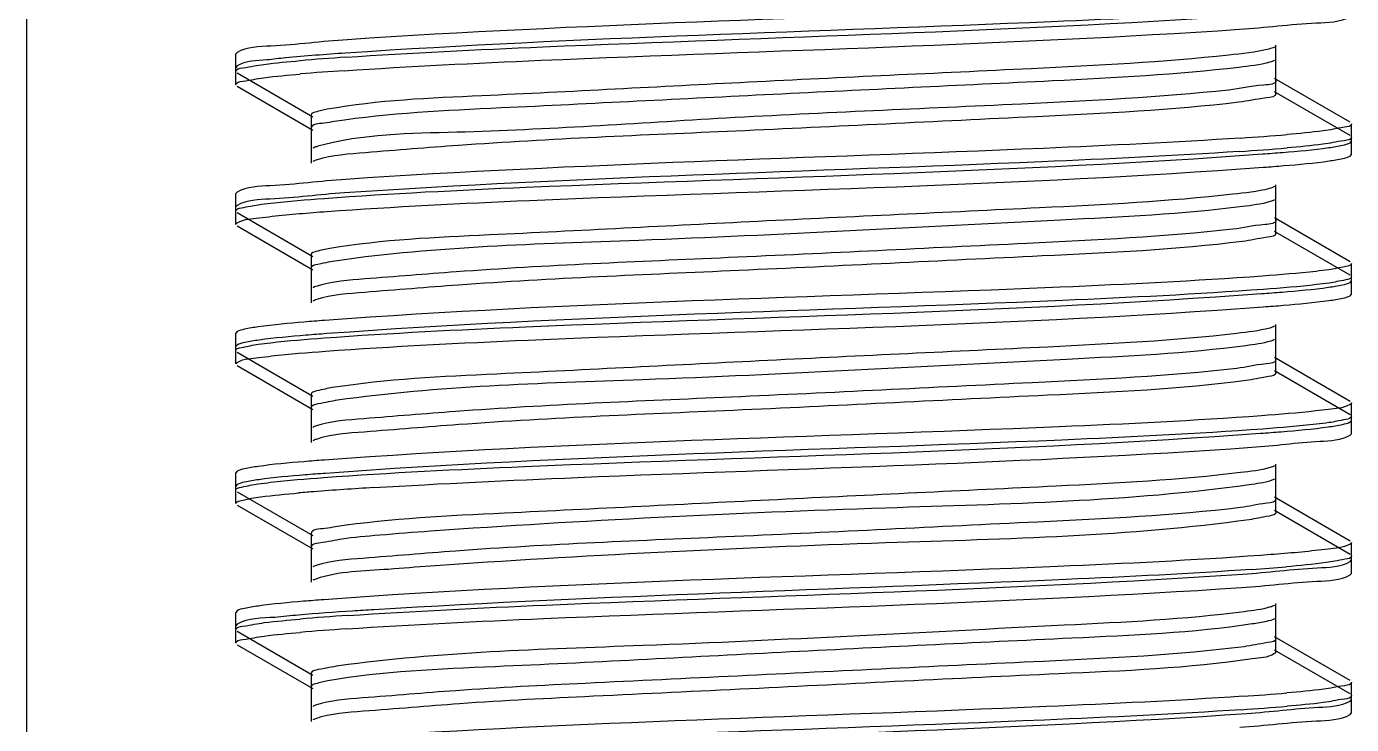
# Model space of a CAD drawing. Extents: x 1031190 to 1725648, y 733081 to 1571294.
# Drawn here: x 1139912.2 to 1140138.5, y 1215685.2 to 1215804.3 of the extents above; entities that cross this region are included whole.
import ezdxf

# ---------------------------------------------------------------- set-up
doc = ezdxf.new("R2010")
doc.units = 0
doc.header["$LTSCALE"] = 1000
doc.header["$MEASUREMENT"] = 0

msp = doc.modelspace()

# ---------------------------------------------------------------- linework, layer by layer
at = {"linetype": 'Continuous'}
for p, q in [((1139912.24, 1215988.29), (1139912.24, 1211247.26)), ((1140125.57, 1215795.16), (1140125.57, 1215801.12)), ((1139948.18, 1215799.89), (1139947.96, 1215799.63)), ((1139947.96, 1215796.65), (1139947.96, 1215799.63)), ((1139947.96, 1215796.65), (1139947.96, 1215799.63)), ((1140125.57, 1215792.88), (1140125.57, 1215798.84)), ((1139948.18, 1215797.61), (1139947.96, 1215797.35)), ((1139947.96, 1215794.37), (1139947.96, 1215797.35)), ((1139947.96, 1215794.37), (1139947.96, 1215797.35)), ((1139948.18, 1215796.39), (1139961.11, 1215788.91)), ((1139948.18, 1215794.11), (1139961.11, 1215786.63)), ((1140138.24, 1215787.98), (1140125.31, 1215795.46)), ((1140138.24, 1215785.7), (1140125.31, 1215793.19)), ((1139960.85, 1215789.21), (1139960.85, 1215783.26)), ((1140138.46, 1215784.74), (1140138.46, 1215787.72)), ((1140138.46, 1215784.74), (1140138.46, 1215787.72)), ((1139960.85, 1215786.93), (1139960.85, 1215780.98)), ((1140138.46, 1215782.47), (1140138.46, 1215785.44)), ((1140138.46, 1215782.47), (1140138.46, 1215785.44)), ((1140138.24, 1215784.48), (1140138.46, 1215784.74)), ((1140138.24, 1215782.2), (1140138.46, 1215782.47)), ((1139948.18, 1215776.08), (1139947.96, 1215775.81)), ((1140125.57, 1215771.35), (1140125.57, 1215777.3)), ((1139947.96, 1215772.84), (1139947.96, 1215775.81)), ((1139947.96, 1215772.84), (1139947.96, 1215775.81)), ((1139948.18, 1215773.8), (1139947.96, 1215773.54)), ((1140125.57, 1215769.07), (1140125.57, 1215775.02)), ((1139947.96, 1215770.56), (1139947.96, 1215773.54)), ((1139947.96, 1215770.56), (1139947.96, 1215773.54)), ((1139948.18, 1215772.58), (1139961.11, 1215765.1)), ((1140138.24, 1215764.17), (1140125.31, 1215771.65)), ((1139948.18, 1215770.3), (1139961.11, 1215762.82)), ((1140138.24, 1215761.89), (1140125.31, 1215769.37)), ((1139960.85, 1215765.4), (1139960.85, 1215759.44)), ((1139960.85, 1215763.12), (1139960.85, 1215757.16)), ((1140138.46, 1215760.93), (1140138.46, 1215763.91)), ((1140138.46, 1215760.93), (1140138.46, 1215763.91)), ((1140138.24, 1215760.67), (1140138.46, 1215760.93)), ((1140138.46, 1215758.65), (1140138.46, 1215761.63)), ((1140138.46, 1215758.65), (1140138.46, 1215761.63)), ((1140138.24, 1215758.39), (1140138.46, 1215758.65)), ((1140125.57, 1215747.54), (1140125.57, 1215753.49)), ((1139948.18, 1215752.26), (1139947.96, 1215752)), ((1139947.96, 1215749.03), (1139947.96, 1215752)), ((1139947.96, 1215749.03), (1139947.96, 1215752)), ((1140125.57, 1215745.26), (1140125.57, 1215751.21)), ((1139948.18, 1215749.98), (1139947.96, 1215749.72)), ((1139947.96, 1215746.75), (1139947.96, 1215749.72)), ((1139947.96, 1215746.75), (1139947.96, 1215749.72)), ((1139948.18, 1215748.76), (1139961.11, 1215741.28)), ((1140138.24, 1215740.36), (1140125.31, 1215747.84)), ((1139948.18, 1215746.49), (1139961.11, 1215739)), ((1140138.24, 1215738.08), (1140125.31, 1215745.56)), ((1139960.85, 1215741.58), (1139960.85, 1215735.63)), ((1140138.46, 1215737.12), (1140138.46, 1215740.1)), ((1140138.46, 1215737.12), (1140138.46, 1215740.1)), ((1139960.85, 1215739.3), (1139960.85, 1215733.35)), ((1140138.46, 1215734.84), (1140138.46, 1215737.82)), ((1140138.46, 1215734.84), (1140138.46, 1215737.82)), ((1140138.24, 1215736.86), (1140138.46, 1215737.12)), ((1140138.24, 1215734.58), (1140138.46, 1215734.84)), ((1140125.57, 1215723.72), (1140125.57, 1215729.68)), ((1139948.18, 1215728.45), (1139947.96, 1215728.19)), ((1139947.96, 1215725.21), (1139947.96, 1215728.19)), ((1139947.96, 1215725.21), (1139947.96, 1215728.19)), ((1140125.57, 1215721.45), (1140125.57, 1215727.4)), ((1139948.18, 1215726.17), (1139947.96, 1215725.91)), ((1139947.96, 1215722.93), (1139947.96, 1215725.91)), ((1139947.96, 1215722.93), (1139947.96, 1215725.91)), ((1139948.18, 1215724.95), (1139961.11, 1215717.47)), ((1140138.24, 1215716.54), (1140125.31, 1215724.03)), ((1139948.18, 1215722.67), (1139961.11, 1215715.19)), ((1140138.24, 1215714.26), (1140125.31, 1215721.75)), ((1139960.85, 1215717.77), (1139960.85, 1215711.82)), ((1139960.85, 1215715.49), (1139960.85, 1215709.54)), ((1140138.46, 1215713.31), (1140138.46, 1215716.28)), ((1140138.24, 1215713.05), (1140138.46, 1215713.31)), ((1140138.46, 1215711.03), (1140138.46, 1215714)), ((1140138.46, 1215711.03), (1140138.46, 1215714)), ((1140138.24, 1215710.77), (1140138.46, 1215711.03)), ((1140125.57, 1215699.91), (1140125.57, 1215705.86)), ((1139948.18, 1215704.64), (1139947.96, 1215704.38)), ((1139947.96, 1215701.4), (1139947.96, 1215704.38)), ((1139947.96, 1215701.4), (1139947.96, 1215704.38)), ((1140125.57, 1215697.63), (1140125.57, 1215703.59)), ((1139948.18, 1215702.36), (1139947.96, 1215702.1)), ((1139947.96, 1215699.12), (1139947.96, 1215702.1)), ((1139947.96, 1215699.12), (1139947.96, 1215702.1)), ((1139948.18, 1215701.14), (1139961.11, 1215693.66)), ((1140138.24, 1215692.73), (1140125.31, 1215700.21)), ((1139948.18, 1215698.86), (1139961.11, 1215691.38)), ((1140138.24, 1215690.45), (1140125.31, 1215697.93)), ((1139960.85, 1215693.96), (1139960.85, 1215688)), ((1140138.46, 1215689.49), (1140138.46, 1215692.47)), ((1139960.85, 1215691.68), (1139960.85, 1215685.73)), ((1140138.46, 1215687.21), (1140138.46, 1215690.19)), ((1140138.46, 1215687.21), (1140138.46, 1215690.19)), ((1140138.24, 1215689.23), (1140138.46, 1215689.49)), ((1139961.57, 1215686.23), (1139961.11, 1215686.03)), ((1140138.24, 1215686.95), (1140138.46, 1215687.21))]:
    msp.add_line(p, q, dxfattribs=at)
for centre, radius, start, end in [((1139994.4, 1215376.56), 423.41, 93.7453, 94.7999), ((1139994.12, 1215377.83), 419.86, 93.7678, 94.8005), ((1140091.87, 1216209.58), 425.19, 273.7335, 274.8002), ((1140091.61, 1216210.61), 428.51, 273.7127, 274.7998), ((1139984.02, 1215430.8), 295.04, 94.6411, 94.9251), ((1139988.46, 1215376.28), 349.74, 94.4537, 94.6434), ((1140006.27, 1215138.31), 588.37, 93.38519, 94.38326), ((1140094.42, 1216103.82), 393.05, 273.9462, 274.8034), ((1139994.83, 1215275.97), 428.77, 93.7117, 94.7991), ((1139994.56, 1215277.09), 425.36, 93.7331, 94.7996), ((1140092.3, 1216108.95), 419.79, 273.7678, 274.801), ((1140092.03, 1216110.16), 423.29, 273.7455, 274.8005)]:
    msp.add_arc(centre, radius, start, end, dxfattribs=at)
for points, knots in [([(1140119.88, 1215809.13), (1140108.71, 1215808.38), (1140057.77, 1215805.93), (1140006.77, 1215804.7), (1139967.06, 1215802.07)], [0, 0, 0, 0, 0.219461, 1, 1, 1, 1]), ([(1140120.77, 1215806.91), (1140109.61, 1215806.14), (1140058.26, 1215803.66), (1140006.84, 1215802.45), (1139966.72, 1215799.77)], [0, 0, 0, 0, 0.217709, 1, 1, 1, 1]), ([(1139966.74, 1215799.07), (1139977.94, 1215799.82), (1140028.88, 1215802.26), (1140079.88, 1215803.49), (1140119.56, 1215806.13)], [0, 0, 0, 0, 0.220122, 1, 1, 1, 1]), ([(1140119.36, 1215803.84), (1140123.73, 1215804.13), (1140129.85, 1215804.97), (1140136.54, 1215805.04), (1140138.23, 1215806.02)], [0, 0, 0, 0, 0.691368, 1, 1, 1, 1]), ([(1139966.53, 1215796.78), (1139977.7, 1215797.53), (1140028.64, 1215799.98), (1140079.64, 1215801.21), (1140119.36, 1215803.84)], [0, 0, 0, 0, 0.219436, 1, 1, 1, 1]), ([(1139967.06, 1215802.07), (1139962.68, 1215801.78), (1139956.56, 1215800.93), (1139949.88, 1215800.86), (1139948.19, 1215799.89)], [0, 0, 0, 0, 0.691379, 1, 1, 1, 1]), ([(1139956.45, 1215798.96), (1139955.39, 1215798.86), (1139952.67, 1215798.47), (1139949.69, 1215798.48), (1139948.18, 1215797.61)], [0, 0, 0, 0, 0.378636, 1, 1, 1, 1]), ([(1140117.49, 1215799.42), (1140106.29, 1215798.23), (1140078.93, 1215796.84), (1140036.4, 1215794.94), (1139996.38, 1215792.69), (1139972.29, 1215791.75), (1139963.6, 1215790.19)], [0, 0, 0, 0, 0.219121, 0.532661, 0.828235, 1, 1, 1, 1]), ([(1140125.31, 1215800.81), (1140125.02, 1215800.65), (1140122.43, 1215799.91), (1140119.79, 1215799.67), (1140117.49, 1215799.42)], [0, 0, 0, 0, 0.126652, 1, 1, 1, 1]), ([(1139947.96, 1215796.65), (1139947.96, 1215797.1), (1139950.36, 1215797.38), (1139951.57, 1215797.71), (1139952.78, 1215797.86)], [0, 0, 0, 0, 0.27078, 1, 1, 1, 1]), ([(1140119.22, 1215797.34), (1140108.66, 1215796.08), (1140082.12, 1215794.76), (1140040.13, 1215792.78), (1139999.27, 1215790.66), (1139974.21, 1215789.53), (1139964.79, 1215788.11)], [0, 0, 0, 0, 0.206117, 0.514731, 0.815242, 1, 1, 1, 1]), ([(1140125.31, 1215798.54), (1140125.07, 1215798.4), (1140123.07, 1215797.77), (1140121, 1215797.55), (1140119.22, 1215797.34)], [0, 0, 0, 0, 0.133308, 1, 1, 1, 1]), ([(1139947.96, 1215794.37), (1139947.96, 1215794.82), (1139950.34, 1215795.1), (1139951.53, 1215795.42), (1139952.73, 1215795.58)], [0, 0, 0, 0, 0.27093, 1, 1, 1, 1]), ([(1140125.57, 1215795.16), (1140125.57, 1215794.42), (1140121.43, 1215794.28), (1140119.51, 1215793.68), (1140117.49, 1215793.47)], [0, 0, 0, 0, 0.266577, 1, 1, 1, 1]), ([(1140117.49, 1215793.47), (1140105.73, 1215792.22), (1140077.11, 1215790.77), (1140033.09, 1215789.02), (1139993.27, 1215786.13), (1139969.64, 1215786.02), (1139961.98, 1215783.88)], [0, 0, 0, 0, 0.227626, 0.551567, 0.846917, 1, 1, 1, 1]), ([(1140125.57, 1215792.88), (1140125.57, 1215792.29), (1140122.36, 1215792.02), (1140120.81, 1215791.58), (1140119.22, 1215791.39)], [0, 0, 0, 0, 0.269457, 1, 1, 1, 1]), ([(1139963.6, 1215790.19), (1139962.9, 1215790.07), (1139962.13, 1215789.89), (1139960.85, 1215789.49), (1139960.85, 1215789.21)], [0, 0, 0, 0, 0.713758, 1, 1, 1, 1]), ([(1140119.22, 1215791.39), (1140107.76, 1215790.02), (1140079.07, 1215788.69), (1140034.69, 1215786.44), (1139996.41, 1215784.94), (1139972.67, 1215782.98), (1139964.51, 1215782.36), (1139961.84, 1215781.56)], [0, 0, 0, 0, 0.219547, 0.545427, 0.845963, 0.946941, 1, 1, 1, 1]), ([(1139964.79, 1215788.11), (1139964.21, 1215788.02), (1139963.09, 1215787.7), (1139960.85, 1215787.73), (1139960.85, 1215786.93)], [0, 0, 0, 0, 0.420827, 1, 1, 1, 1]), ([(1140138.46, 1215787.72), (1140138.46, 1215787.27), (1140136.05, 1215787), (1140134.84, 1215786.66), (1140133.63, 1215786.51)], [0, 0, 0, 0, 0.270741, 1, 1, 1, 1]), ([(1140119.56, 1215785.29), (1140108.34, 1215784.55), (1140057.4, 1215782.1), (1140006.41, 1215780.88), (1139966.74, 1215778.24)], [0, 0, 0, 0, 0.220491, 1, 1, 1, 1]), ([(1140138.46, 1215785.44), (1140138.46, 1215784.99), (1140136.03, 1215784.72), (1140134.81, 1215784.38), (1140133.59, 1215784.23)], [0, 0, 0, 0, 0.270622, 1, 1, 1, 1]), ([(1139961.98, 1215783.88), (1139961.81, 1215783.84), (1139961.51, 1215783.74), (1139961.22, 1215783.62), (1139961.11, 1215783.56)], [0, 0, 0, 0, 0.576078, 1, 1, 1, 1]), ([(1140119.36, 1215783), (1140108.11, 1215782.25), (1140057.16, 1215779.82), (1140006.16, 1215778.6), (1139966.53, 1215775.94)], [0, 0, 0, 0, 0.221162, 1, 1, 1, 1]), ([(1140123.24, 1215782.57), (1140124.4, 1215782.66), (1140128.18, 1215782.95), (1140131.97, 1215783.29), (1140134.57, 1215783.66)], [0, 0, 0, 0, 0.307395, 1, 1, 1, 1]), ([(1140134.57, 1215783.66), (1140135.37, 1215783.77), (1140136.59, 1215783.98), (1140137.85, 1215784.26), (1140138.23, 1215784.48)], [0, 0, 0, 0, 0.643373, 1, 1, 1, 1]), ([(1139961.84, 1215781.56), (1139961.7, 1215781.52), (1139961.45, 1215781.44), (1139961.21, 1215781.33), (1139961.11, 1215781.28)], [0, 0, 0, 0, 0.568763, 1, 1, 1, 1]), ([(1139963.09, 1215775), (1139974.56, 1215775.85), (1140027.94, 1215778.45), (1140081.41, 1215779.5), (1140123.24, 1215782.57)], [0, 0, 0, 0, 0.215151, 1, 1, 1, 1]), ([(1140123.44, 1215780.31), (1140124.59, 1215780.39), (1140128.33, 1215780.69), (1140132.06, 1215781.02), (1140134.63, 1215781.39)], [0, 0, 0, 0, 0.307538, 1, 1, 1, 1]), ([(1140134.63, 1215781.39), (1140135.42, 1215781.5), (1140136.62, 1215781.71), (1140137.85, 1215781.98), (1140138.23, 1215782.2)], [0, 0, 0, 0, 0.642718, 1, 1, 1, 1]), ([(1139966.74, 1215778.24), (1139962.44, 1215777.95), (1139956.43, 1215777.11), (1139949.86, 1215777.03), (1139948.19, 1215776.08)], [0, 0, 0, 0, 0.691083, 1, 1, 1, 1]), ([(1139963.51, 1215772.76), (1139975.04, 1215773.59), (1140028.35, 1215776.19), (1140081.74, 1215777.23), (1140123.44, 1215780.31)], [0, 0, 0, 0, 0.216514, 1, 1, 1, 1]), ([(1140125.31, 1215777), (1140125.04, 1215776.84), (1140122.69, 1215776.15), (1140120.28, 1215775.92), (1140118.19, 1215775.69)], [0, 0, 0, 0, 0.129068, 1, 1, 1, 1]), ([(1139947.96, 1215772.84), (1139947.96, 1215773.21), (1139949.85, 1215773.53), (1139950.85, 1215773.78), (1139951.81, 1215773.92)], [0, 0, 0, 0, 0.274521, 1, 1, 1, 1]), ([(1139966.53, 1215775.94), (1139962.28, 1215775.66), (1139956.33, 1215774.83), (1139949.84, 1215774.75), (1139948.19, 1215773.8)], [0, 0, 0, 0, 0.690878, 1, 1, 1, 1]), ([(1139951.81, 1215773.92), (1139952.53, 1215774.02), (1139956.28, 1215774.48), (1139960.04, 1215774.78), (1139963.09, 1215775)], [0, 0, 0, 0, 0.191293, 1, 1, 1, 1]), ([(1140118.19, 1215775.69), (1140107.24, 1215774.47), (1140080.19, 1215773.1), (1140037.86, 1215771.17), (1139997.5, 1215768.98), (1139973.02, 1215767.95), (1139964.04, 1215766.45)], [0, 0, 0, 0, 0.214024, 0.525633, 0.823144, 1, 1, 1, 1]), ([(1140125.31, 1215774.72), (1140125.09, 1215774.6), (1140123.3, 1215774.01), (1140121.44, 1215773.8), (1140119.84, 1215773.6)], [0, 0, 0, 0, 0.136277, 1, 1, 1, 1]), ([(1139947.96, 1215770.56), (1139947.96, 1215770.68), (1139949.38, 1215771.57), (1139950.68, 1215771.48), (1139951.94, 1215771.66)], [0, 0, 0, 0, 0.088744, 1, 1, 1, 1]), ([(1139951.94, 1215771.66), (1139952.68, 1215771.76), (1139956.53, 1215772.23), (1139960.39, 1215772.53), (1139963.51, 1215772.76)], [0, 0, 0, 0, 0.191581, 1, 1, 1, 1]), ([(1140119.84, 1215773.6), (1140109.54, 1215772.31), (1140075.12, 1215770.67), (1140023.68, 1215767.76), (1139982.33, 1215766.78), (1139965.31, 1215764.37)], [0, 0, 0, 0, 0.201056, 0.666821, 1, 1, 1, 1]), ([(1140118.19, 1215769.73), (1140106.51, 1215768.43), (1140077.77, 1215767.07), (1140033.59, 1215764.87), (1139995.82, 1215763.36), (1139972.49, 1215761.43), (1139964.49, 1215760.82), (1139961.85, 1215760.03)], [0, 0, 0, 0, 0.225031, 0.550356, 0.847666, 0.947393, 1, 1, 1, 1]), ([(1140125.57, 1215771.35), (1140125.58, 1215770.67), (1140121.8, 1215770.47), (1140120.03, 1215769.94), (1140118.19, 1215769.73)], [0, 0, 0, 0, 0.267461, 1, 1, 1, 1]), ([(1140119.84, 1215767.65), (1140108.49, 1215766.22), (1140079.77, 1215764.94), (1140035.19, 1215762.64), (1139996.54, 1215761.15), (1139972.6, 1215759.14), (1139964.4, 1215758.55), (1139961.75, 1215757.73)], [0, 0, 0, 0, 0.216518, 0.543489, 0.846138, 0.947455, 1, 1, 1, 1]), ([(1140125.57, 1215769.07), (1140125.57, 1215768.53), (1140122.7, 1215768.23), (1140121.28, 1215767.83), (1140119.84, 1215767.65)], [0, 0, 0, 0, 0.270956, 1, 1, 1, 1]), ([(1139964.04, 1215766.45), (1139963.23, 1215766.32), (1139962.36, 1215766.11), (1139960.85, 1215765.72), (1139960.85, 1215765.4)], [0, 0, 0, 0, 0.71758, 1, 1, 1, 1]), ([(1139965.31, 1215764.37), (1139964.19, 1215764.21), (1139963.03, 1215763.91), (1139960.85, 1215763.55), (1139960.85, 1215763.12)], [0, 0, 0, 0, 0.724776, 1, 1, 1, 1]), ([(1140134.57, 1215762.82), (1140133.85, 1215762.72), (1140130.08, 1215762.26), (1140126.3, 1215761.96), (1140123.24, 1215761.74)], [0, 0, 0, 0, 0.191417, 1, 1, 1, 1]), ([(1140138.46, 1215763.91), (1140138.46, 1215763.53), (1140136.55, 1215763.22), (1140135.55, 1215762.96), (1140134.57, 1215762.82)], [0, 0, 0, 0, 0.27436, 1, 1, 1, 1]), ([(1140123.24, 1215761.74), (1140111.75, 1215760.89), (1140058.37, 1215758.29), (1140004.9, 1215757.24), (1139963.09, 1215754.17)], [0, 0, 0, 0, 0.215501, 1, 1, 1, 1]), ([(1140134.63, 1215760.55), (1140133.92, 1215760.45), (1140130.2, 1215759.99), (1140126.47, 1215759.7), (1140123.44, 1215759.47)], [0, 0, 0, 0, 0.191295, 1, 1, 1, 1]), ([(1140134.53, 1215759.84), (1140135.34, 1215759.95), (1140136.58, 1215760.17), (1140137.84, 1215760.45), (1140138.23, 1215760.67)], [0, 0, 0, 0, 0.643789, 1, 1, 1, 1]), ([(1140138.46, 1215761.63), (1140138.46, 1215761.26), (1140136.58, 1215760.94), (1140135.59, 1215760.69), (1140134.63, 1215760.55)], [0, 0, 0, 0, 0.274658, 1, 1, 1, 1]), ([(1139961.85, 1215760.03), (1139961.71, 1215759.99), (1139961.45, 1215759.91), (1139961.21, 1215759.8), (1139961.11, 1215759.74)], [0, 0, 0, 0, 0.569563, 1, 1, 1, 1]), ([(1139963.04, 1215751.19), (1139974.49, 1215752.03), (1140027.84, 1215754.63), (1140081.28, 1215755.69), (1140123.1, 1215758.75)], [0, 0, 0, 0, 0.214864, 1, 1, 1, 1]), ([(1140123.44, 1215759.47), (1140112.03, 1215758.63), (1140058.72, 1215756.03), (1140005.33, 1215754.96), (1139963.51, 1215751.92)], [0, 0, 0, 0, 0.21445, 1, 1, 1, 1]), ([(1140123.1, 1215758.75), (1140124.28, 1215758.84), (1140128.09, 1215759.13), (1140131.91, 1215759.47), (1140134.53, 1215759.84)], [0, 0, 0, 0, 0.307303, 1, 1, 1, 1]), ([(1140134.61, 1215757.57), (1140135.4, 1215757.68), (1140136.61, 1215757.89), (1140137.85, 1215758.17), (1140138.23, 1215758.39)], [0, 0, 0, 0, 0.642899, 1, 1, 1, 1]), ([(1139961.75, 1215757.73), (1139961.63, 1215757.69), (1139961.41, 1215757.61), (1139961.2, 1215757.52), (1139961.11, 1215757.47)], [0, 0, 0, 0, 0.563943, 1, 1, 1, 1]), ([(1139963.31, 1215748.93), (1139974.82, 1215749.77), (1140028.17, 1215752.37), (1140081.61, 1215753.41), (1140123.38, 1215756.49)], [0, 0, 0, 0, 0.21591, 1, 1, 1, 1]), ([(1140123.38, 1215756.49), (1140124.53, 1215756.58), (1140128.28, 1215756.87), (1140132.04, 1215757.21), (1140134.61, 1215757.57)], [0, 0, 0, 0, 0.307518, 1, 1, 1, 1]), ([(1139963.09, 1215754.17), (1139961.93, 1215754.08), (1139958.17, 1215753.79), (1139954.4, 1215753.45), (1139951.81, 1215753.08)], [0, 0, 0, 0, 0.307527, 1, 1, 1, 1]), ([(1139951.81, 1215753.08), (1139951.02, 1215752.97), (1139949.81, 1215752.76), (1139948.57, 1215752.48), (1139948.19, 1215752.26)], [0, 0, 0, 0, 0.643041, 1, 1, 1, 1]), ([(1139951.8, 1215750.11), (1139952.52, 1215750.21), (1139956.25, 1215750.67), (1139960.01, 1215750.96), (1139963.04, 1215751.19)], [0, 0, 0, 0, 0.191288, 1, 1, 1, 1]), ([(1139963.51, 1215751.92), (1139962.33, 1215751.83), (1139958.46, 1215751.53), (1139954.6, 1215751.19), (1139951.94, 1215750.82)], [0, 0, 0, 0, 0.307193, 1, 1, 1, 1]), ([(1140118.86, 1215751.95), (1140108.16, 1215750.7), (1140081.43, 1215749.37), (1140039.32, 1215747.41), (1139998.63, 1215745.27), (1139973.78, 1215744.16), (1139964.51, 1215742.72)], [0, 0, 0, 0, 0.208942, 0.518626, 0.818065, 1, 1, 1, 1]), ([(1140125.31, 1215753.19), (1140125.06, 1215753.04), (1140122.94, 1215752.39), (1140120.75, 1215752.17), (1140118.86, 1215751.95)], [0, 0, 0, 0, 0.131751, 1, 1, 1, 1]), ([(1139947.96, 1215749.03), (1139947.96, 1215749.39), (1139949.84, 1215749.71), (1139950.84, 1215749.97), (1139951.8, 1215750.11)], [0, 0, 0, 0, 0.27458, 1, 1, 1, 1]), ([(1139951.94, 1215750.82), (1139951.12, 1215750.71), (1139949.87, 1215750.49), (1139948.58, 1215750.21), (1139948.19, 1215749.98)], [0, 0, 0, 0, 0.644396, 1, 1, 1, 1]), ([(1139951.89, 1215747.84), (1139952.62, 1215747.94), (1139956.42, 1215748.4), (1139960.23, 1215748.7), (1139963.31, 1215748.93)], [0, 0, 0, 0, 0.19155, 1, 1, 1, 1]), ([(1140120.43, 1215749.87), (1140110.3, 1215748.52), (1140075.88, 1215746.92), (1140024.26, 1215743.96), (1139982.57, 1215743), (1139965.34, 1215740.56)], [0, 0, 0, 0, 0.197391, 0.664053, 1, 1, 1, 1]), ([(1140125.31, 1215750.91), (1140125.11, 1215750.79), (1140123.52, 1215750.25), (1140121.85, 1215750.05), (1140120.43, 1215749.87)], [0, 0, 0, 0, 0.139499, 1, 1, 1, 1]), ([(1139947.96, 1215746.75), (1139947.96, 1215746.87), (1139949.36, 1215747.75), (1139950.65, 1215747.66), (1139951.89, 1215747.84)], [0, 0, 0, 0, 0.088999, 1, 1, 1, 1]), ([(1140125.57, 1215747.54), (1140125.58, 1215746.92), (1140122.17, 1215746.67), (1140120.54, 1215746.19), (1140118.86, 1215746)], [0, 0, 0, 0, 0.26872, 1, 1, 1, 1]), ([(1140118.86, 1215746), (1140107.27, 1215744.65), (1140078.46, 1215743.31), (1140034.04, 1215741.06), (1139995.89, 1215739.58), (1139972.38, 1215737.59), (1139964.35, 1215737), (1139961.75, 1215736.19)], [0, 0, 0, 0, 0.222247, 0.54883, 0.84818, 0.948106, 1, 1, 1, 1]), ([(1140125.57, 1215745.26), (1140125.57, 1215744.77), (1140123.02, 1215744.43), (1140121.72, 1215744.08), (1140120.43, 1215743.91)], [0, 0, 0, 0, 0.272705, 1, 1, 1, 1]), ([(1139964.51, 1215742.72), (1139963.59, 1215742.57), (1139962.61, 1215742.33), (1139960.85, 1215741.94), (1139960.85, 1215741.58)], [0, 0, 0, 0, 0.72077, 1, 1, 1, 1]), ([(1140120.43, 1215743.91), (1140109.21, 1215742.43), (1140080.48, 1215741.18), (1140035.72, 1215738.83), (1139996.7, 1215737.37), (1139972.56, 1215735.31), (1139964.31, 1215734.74), (1139961.68, 1215733.89)], [0, 0, 0, 0, 0.213335, 0.5413, 0.846112, 0.947854, 1, 1, 1, 1]), ([(1139965.34, 1215740.56), (1139964.21, 1215740.4), (1139963.05, 1215740.1), (1139960.85, 1215739.74), (1139960.85, 1215739.3)], [0, 0, 0, 0, 0.724921, 1, 1, 1, 1]), ([(1140138.46, 1215740.1), (1140138.46, 1215739.97), (1140137.06, 1215739.09), (1140135.78, 1215739.18), (1140134.53, 1215739)], [0, 0, 0, 0, 0.089025, 1, 1, 1, 1]), ([(1140123.1, 1215737.91), (1140111.6, 1215737.07), (1140058.25, 1215734.47), (1140004.81, 1215733.43), (1139963.04, 1215730.35)], [0, 0, 0, 0, 0.215909, 1, 1, 1, 1]), ([(1140134.53, 1215739), (1140133.81, 1215738.9), (1140130.01, 1215738.44), (1140126.19, 1215738.14), (1140123.1, 1215737.91)], [0, 0, 0, 0, 0.191492, 1, 1, 1, 1]), ([(1140138.46, 1215737.82), (1140138.46, 1215737.45), (1140136.58, 1215737.13), (1140135.58, 1215736.87), (1140134.61, 1215736.74)], [0, 0, 0, 0, 0.274575, 1, 1, 1, 1]), ([(1139961.75, 1215736.19), (1139961.63, 1215736.15), (1139961.41, 1215736.08), (1139961.2, 1215735.98), (1139961.11, 1215735.93)], [0, 0, 0, 0, 0.563695, 1, 1, 1, 1]), ([(1140123.38, 1215735.65), (1140111.93, 1215734.81), (1140058.58, 1215732.21), (1140005.14, 1215731.15), (1139963.31, 1215728.09)], [0, 0, 0, 0, 0.214858, 1, 1, 1, 1]), ([(1140122.91, 1215734.92), (1140124.09, 1215735.01), (1140127.96, 1215735.31), (1140131.82, 1215735.65), (1140134.48, 1215736.02)], [0, 0, 0, 0, 0.307276, 1, 1, 1, 1]), ([(1140134.61, 1215736.74), (1140133.9, 1215736.63), (1140130.17, 1215736.18), (1140126.42, 1215735.88), (1140123.38, 1215735.65)], [0, 0, 0, 0, 0.191309, 1, 1, 1, 1]), ([(1140134.48, 1215736.02), (1140135.3, 1215736.13), (1140136.55, 1215736.35), (1140137.84, 1215736.63), (1140138.23, 1215736.86)], [0, 0, 0, 0, 0.64429, 1, 1, 1, 1]), ([(1139961.68, 1215733.89), (1139961.57, 1215733.86), (1139961.38, 1215733.79), (1139961.19, 1215733.7), (1139961.11, 1215733.65)], [0, 0, 0, 0, 0.559588, 1, 1, 1, 1]), ([(1139962.98, 1215727.37), (1139974.39, 1215728.21), (1140027.71, 1215730.81), (1140081.09, 1215731.88), (1140122.91, 1215734.92)], [0, 0, 0, 0, 0.214461, 1, 1, 1, 1]), ([(1140121.47, 1215732.54), (1140125.35, 1215732.81), (1140130.79, 1215733.57), (1140136.71, 1215733.71), (1140138.23, 1215734.58)], [0, 0, 0, 0, 0.689218, 1, 1, 1, 1]), ([(1139971.53, 1215725.66), (1139983.11, 1215726.36), (1140033.09, 1215728.69), (1140083.14, 1215729.87), (1140121.47, 1215732.54)], [0, 0, 0, 0, 0.231984, 1, 1, 1, 1]), ([(1139951.8, 1215729.27), (1139951.01, 1215729.16), (1139949.8, 1215728.95), (1139948.57, 1215728.67), (1139948.19, 1215728.45)], [0, 0, 0, 0, 0.64291, 1, 1, 1, 1]), ([(1139963.04, 1215730.35), (1139961.89, 1215730.27), (1139958.14, 1215729.97), (1139954.38, 1215729.63), (1139951.8, 1215729.27)], [0, 0, 0, 0, 0.307541, 1, 1, 1, 1]), ([(1140125.31, 1215729.38), (1140125.08, 1215729.24), (1140123.17, 1215728.63), (1140121.2, 1215728.42), (1140119.5, 1215728.21)], [0, 0, 0, 0, 0.134595, 1, 1, 1, 1]), ([(1139947.96, 1215725.21), (1139947.96, 1215725.58), (1139949.83, 1215725.9), (1139950.82, 1215726.15), (1139951.79, 1215726.29)], [0, 0, 0, 0, 0.274663, 1, 1, 1, 1]), ([(1139951.89, 1215727), (1139951.08, 1215726.89), (1139949.84, 1215726.68), (1139948.58, 1215726.4), (1139948.19, 1215726.17)], [0, 0, 0, 0, 0.643866, 1, 1, 1, 1]), ([(1139951.79, 1215726.29), (1139952.5, 1215726.39), (1139956.22, 1215726.85), (1139959.96, 1215727.15), (1139962.98, 1215727.37)], [0, 0, 0, 0, 0.191269, 1, 1, 1, 1]), ([(1139963.31, 1215728.09), (1139962.14, 1215728.01), (1139958.33, 1215727.71), (1139954.52, 1215727.37), (1139951.89, 1215727)], [0, 0, 0, 0, 0.307247, 1, 1, 1, 1]), ([(1140119.5, 1215728.21), (1140109.06, 1215726.94), (1140082.66, 1215725.63), (1140040.78, 1215723.64), (1139999.78, 1215721.54), (1139974.56, 1215720.38), (1139965.01, 1215718.98)], [0, 0, 0, 0, 0.203871, 0.511633, 0.812997, 1, 1, 1, 1]), ([(1140125.31, 1215727.1), (1140125.13, 1215726.99), (1140123.72, 1215726.49), (1140122.25, 1215726.3), (1140120.99, 1215726.13)], [0, 0, 0, 0, 0.14301, 1, 1, 1, 1]), ([(1139950.68, 1215723.84), (1139951.18, 1215723.93), (1139953.84, 1215724.31), (1139956.52, 1215724.56), (1139958.69, 1215724.75)], [0, 0, 0, 0, 0.190526, 1, 1, 1, 1]), ([(1140120.99, 1215726.13), (1140100.46, 1215723.25), (1140053.66, 1215722.35), (1140007.09, 1215720.02), (1139981.23, 1215718.22)], [0, 0, 0, 0, 0.444316, 1, 1, 1, 1]), ([(1139947.96, 1215722.93), (1139947.96, 1215723.21), (1139949.25, 1215723.55), (1139949.99, 1215723.73), (1139950.68, 1215723.84)], [0, 0, 0, 0, 0.282211, 1, 1, 1, 1]), ([(1140119.5, 1215722.26), (1140108.02, 1215720.86), (1140079.16, 1215719.55), (1140034.54, 1215717.26), (1139996.01, 1215715.8), (1139972.31, 1215713.76), (1139964.24, 1215713.19), (1139961.67, 1215712.35)], [0, 0, 0, 0, 0.21928, 0.546995, 0.848437, 0.948667, 1, 1, 1, 1]), ([(1140125.57, 1215723.72), (1140125.57, 1215723.16), (1140122.51, 1215722.87), (1140121.02, 1215722.45), (1140119.5, 1215722.26)], [0, 0, 0, 0, 0.270092, 1, 1, 1, 1]), ([(1140120.99, 1215720.18), (1140100.46, 1215717.3), (1140053.66, 1215716.4), (1140007.09, 1215714.07), (1139981.23, 1215712.26)], [0, 0, 0, 0, 0.444316, 1, 1, 1, 1]), ([(1140125.57, 1215721.45), (1140125.57, 1215721.01), (1140123.32, 1215720.64), (1140122.14, 1215720.34), (1140120.99, 1215720.18)], [0, 0, 0, 0, 0.274738, 1, 1, 1, 1]), ([(1139981.23, 1215718.22), (1139978.33, 1215718.01), (1139973.42, 1215717.61), (1139966.64, 1215717.05), (1139963.44, 1215716.33), (1139960.84, 1215715.99), (1139960.85, 1215715.49)], [0, 0, 0, 0, 0.421295, 0.734581, 0.927904, 1, 1, 1, 1]), ([(1139965.01, 1215718.98), (1139964.41, 1215718.89), (1139963.23, 1215718.56), (1139960.85, 1215718.61), (1139960.85, 1215717.77)], [0, 0, 0, 0, 0.421419, 1, 1, 1, 1]), ([(1140134.48, 1215715.18), (1140133.75, 1215715.08), (1140129.9, 1215714.62), (1140126.03, 1215714.31), (1140122.91, 1215714.09)], [0, 0, 0, 0, 0.191495, 1, 1, 1, 1]), ([(1140138.46, 1215716.28), (1140138.46, 1215716.16), (1140137.04, 1215715.27), (1140135.74, 1215715.36), (1140134.48, 1215715.18)], [0, 0, 0, 0, 0.088784, 1, 1, 1, 1]), ([(1140122.91, 1215714.09), (1140111.38, 1215713.25), (1140058.07, 1215710.65), (1140004.68, 1215709.61), (1139962.98, 1215706.53)], [0, 0, 0, 0, 0.216509, 1, 1, 1, 1]), ([(1140119.89, 1215710.9), (1140124.14, 1215711.18), (1140130.09, 1215712.01), (1140136.58, 1215712.1), (1140138.23, 1215713.05)], [0, 0, 0, 0, 0.690867, 1, 1, 1, 1]), ([(1140138.46, 1215714), (1140138.46, 1215713.59), (1140136.31, 1215713.29), (1140135.21, 1215713), (1140134.12, 1215712.86)], [0, 0, 0, 0, 0.272444, 1, 1, 1, 1]), ([(1139961.67, 1215712.35), (1139961.56, 1215712.32), (1139961.37, 1215712.25), (1139961.19, 1215712.16), (1139961.11, 1215712.12)], [0, 0, 0, 0, 0.558418, 1, 1, 1, 1]), ([(1139981.23, 1215712.26), (1139978.83, 1215712.1), (1139972.31, 1215711.47), (1139965.58, 1215711.39), (1139961.62, 1215710.06)], [0, 0, 0, 0, 0.365224, 1, 1, 1, 1]), ([(1139967.07, 1215703.84), (1139978.32, 1215704.59), (1140029.26, 1215707.03), (1140080.26, 1215708.24), (1140119.89, 1215710.9)], [0, 0, 0, 0, 0.221183, 1, 1, 1, 1]), ([(1140121.47, 1215711.71), (1140110.9, 1215710.97), (1140060.92, 1215708.53), (1140010.89, 1215707.2), (1139971.53, 1215704.82)], [0, 0, 0, 0, 0.211795, 1, 1, 1, 1]), ([(1140119.68, 1215708.61), (1140123.98, 1215708.89), (1140129.99, 1215709.73), (1140136.56, 1215709.81), (1140138.23, 1215710.77)], [0, 0, 0, 0, 0.691069, 1, 1, 1, 1]), ([(1139961.62, 1215710.06), (1139961.52, 1215710.03), (1139961.35, 1215709.96), (1139961.18, 1215709.88), (1139961.11, 1215709.84)], [0, 0, 0, 0, 0.555805, 1, 1, 1, 1]), ([(1139966.86, 1215701.55), (1139978.08, 1215702.3), (1140029.02, 1215704.74), (1140080.02, 1215705.96), (1140119.68, 1215708.61)], [0, 0, 0, 0, 0.220503, 1, 1, 1, 1]), ([(1139962.98, 1215706.53), (1139961.83, 1215706.45), (1139958.09, 1215706.15), (1139954.36, 1215705.82), (1139951.79, 1215705.45)], [0, 0, 0, 0, 0.307562, 1, 1, 1, 1]), ([(1139958.69, 1215703.91), (1139957.34, 1215703.8), (1139953.88, 1215703.33), (1139950.08, 1215703.45), (1139948.18, 1215702.36)], [0, 0, 0, 0, 0.383253, 1, 1, 1, 1]), ([(1139951.79, 1215705.45), (1139951, 1215705.34), (1139949.8, 1215705.13), (1139948.57, 1215704.86), (1139948.19, 1215704.64)], [0, 0, 0, 0, 0.642729, 1, 1, 1, 1]), ([(1139971.53, 1215704.82), (1139970.32, 1215704.75), (1139966.04, 1215704.48), (1139961.76, 1215704.18), (1139958.69, 1215703.91)], [0, 0, 0, 0, 0.281872, 1, 1, 1, 1]), ([(1140120.11, 1215704.48), (1140109.93, 1215703.17), (1140075.65, 1215701.54), (1140024.19, 1215698.64), (1139982.73, 1215697.62), (1139965.55, 1215695.24)], [0, 0, 0, 0, 0.198812, 0.663944, 1, 1, 1, 1]), ([(1140125.31, 1215705.56), (1140125.1, 1215705.44), (1140123.4, 1215704.87), (1140121.62, 1215704.67), (1140120.11, 1215704.48)], [0, 0, 0, 0, 0.137672, 1, 1, 1, 1]), ([(1139947.96, 1215701.4), (1139947.96, 1215701.86), (1139950.4, 1215702.13), (1139951.62, 1215702.46), (1139952.84, 1215702.62)], [0, 0, 0, 0, 0.27058, 1, 1, 1, 1]), ([(1140121.52, 1215702.39), (1140111.33, 1215700.88), (1140084.43, 1215699.71), (1140041.34, 1215697.59), (1139999.03, 1215695.29), (1139973.09, 1215694.34), (1139963.68, 1215692.68)], [0, 0, 0, 0, 0.195338, 0.50968, 0.818636, 1, 1, 1, 1]), ([(1140125.31, 1215703.28), (1140124.9, 1215703.05), (1140123.61, 1215702.74), (1140122.34, 1215702.51), (1140121.52, 1215702.39)], [0, 0, 0, 0, 0.361214, 1, 1, 1, 1]), ([(1139947.96, 1215699.12), (1139947.96, 1215699.58), (1139950.38, 1215699.85), (1139951.59, 1215700.18), (1139952.8, 1215700.33)], [0, 0, 0, 0, 0.270704, 1, 1, 1, 1]), ([(1140125.57, 1215699.91), (1140125.57, 1215699.4), (1140122.84, 1215699.07), (1140121.48, 1215698.7), (1140120.11, 1215698.52)], [0, 0, 0, 0, 0.271698, 1, 1, 1, 1]), ([(1140120.11, 1215698.52), (1140108.75, 1215697.06), (1140079.88, 1215695.77), (1140042.41, 1215693.93), (1140008.97, 1215692.33), (1139987.55, 1215691.29), (1139972.27, 1215689.92), (1139964.15, 1215689.39), (1139961.6, 1215688.52)], [0, 0, 0, 0, 0.216147, 0.544888, 0.708735, 0.848475, 0.949101, 1, 1, 1, 1]), ([(1140125.57, 1215697.63), (1140125.57, 1215697.5), (1140124.17, 1215696.54), (1140122.81, 1215696.63), (1140121.52, 1215696.44)], [0, 0, 0, 0, 0.091796, 1, 1, 1, 1]), ([(1139965.55, 1215695.24), (1139964.37, 1215695.08), (1139963.16, 1215694.77), (1139960.85, 1215694.41), (1139960.85, 1215693.96)], [0, 0, 0, 0, 0.725745, 1, 1, 1, 1]), ([(1140121.52, 1215696.44), (1140110.6, 1215694.82), (1140081.89, 1215693.67), (1140044.41, 1215691.73), (1140010.31, 1215690.12), (1139988.27, 1215689.06), (1139972.54, 1215687.65), (1139964.18, 1215687.13), (1139961.57, 1215686.23)], [0, 0, 0, 0, 0.206553, 0.536269, 0.702877, 0.845559, 0.948364, 1, 1, 1, 1]), ([(1139963.68, 1215692.68), (1139962.96, 1215692.55), (1139962.17, 1215692.36), (1139960.85, 1215691.97), (1139960.85, 1215691.68)], [0, 0, 0, 0, 0.714864, 1, 1, 1, 1]), ([(1140138.46, 1215692.47), (1140138.46, 1215692.02), (1140136.09, 1215691.75), (1140134.89, 1215691.42), (1140133.7, 1215691.27)], [0, 0, 0, 0, 0.27096, 1, 1, 1, 1]), ([(1140119.89, 1215690.06), (1140108.72, 1215689.31), (1140057.78, 1215686.87), (1140006.79, 1215685.64), (1139967.07, 1215683.01)], [0, 0, 0, 0, 0.219427, 1, 1, 1, 1]), ([(1140138.46, 1215690.19), (1140138.46, 1215689.74), (1140136.06, 1215689.47), (1140134.86, 1215689.13), (1140133.65, 1215688.98)], [0, 0, 0, 0, 0.270815, 1, 1, 1, 1]), ([(1139961.6, 1215688.52), (1139961.5, 1215688.48), (1139961.34, 1215688.42), (1139961.18, 1215688.35), (1139961.11, 1215688.31)], [0, 0, 0, 0, 0.553679, 1, 1, 1, 1]), ([(1140119.68, 1215687.77), (1140108.48, 1215687.02), (1140057.54, 1215684.58), (1140006.54, 1215683.35), (1139966.86, 1215680.71)], [0, 0, 0, 0, 0.220112, 1, 1, 1, 1]), ([(1140120.57, 1215687.13), (1140124.66, 1215687.41), (1140130.39, 1215688.2), (1140136.64, 1215688.32), (1140138.23, 1215689.23)], [0, 0, 0, 0, 0.690197, 1, 1, 1, 1]), ([(1139965.87, 1215679.95), (1139977.16, 1215680.72), (1140028.72, 1215683.2), (1140080.36, 1215684.39), (1140120.57, 1215687.13)], [0, 0, 0, 0, 0.219129, 1, 1, 1, 1]), ([(1140119.37, 1215684.77), (1140123.74, 1215685.06), (1140129.86, 1215685.91), (1140136.54, 1215685.98), (1140138.23, 1215686.95)], [0, 0, 0, 0, 0.691359, 1, 1, 1, 1])]:
    msp.add_open_spline(points, degree=3, knots=knots, dxfattribs=at)
for points in [[(1139966.72, 1215799.77), (1139963.29, 1215799.54), (1139959.87, 1215799.29), (1139956.45, 1215798.96)], [(1139952.78, 1215797.86), (1139954.84, 1215798.12), (1139956.9, 1215798.32), (1139958.97, 1215798.49)], [(1139952.73, 1215795.58), (1139954.81, 1215795.84), (1139956.9, 1215796.04), (1139958.99, 1215796.21)], [(1140133.63, 1215786.51), (1140131.58, 1215786.25), (1140129.52, 1215786.06), (1140127.46, 1215785.88)], [(1140133.59, 1215784.23), (1140131.56, 1215783.97), (1140129.51, 1215783.78), (1140127.47, 1215783.6)], [(1140134.12, 1215712.86), (1140131.87, 1215712.55), (1140129.6, 1215712.35), (1140127.34, 1215712.15)], [(1139952.84, 1215702.62), (1139954.87, 1215702.87), (1139956.91, 1215703.06), (1139958.95, 1215703.24)], [(1139952.8, 1215700.33), (1139954.85, 1215700.59), (1139956.91, 1215700.79), (1139958.97, 1215700.96)], [(1140133.7, 1215691.27), (1140131.62, 1215691), (1140129.53, 1215690.81), (1140127.44, 1215690.63)], [(1140133.65, 1215688.98), (1140131.59, 1215688.72), (1140129.52, 1215688.53), (1140127.45, 1215688.35)]]:
    msp.add_open_spline(points, degree=3, dxfattribs=at)

doc.saveas('drawing.dxf')
